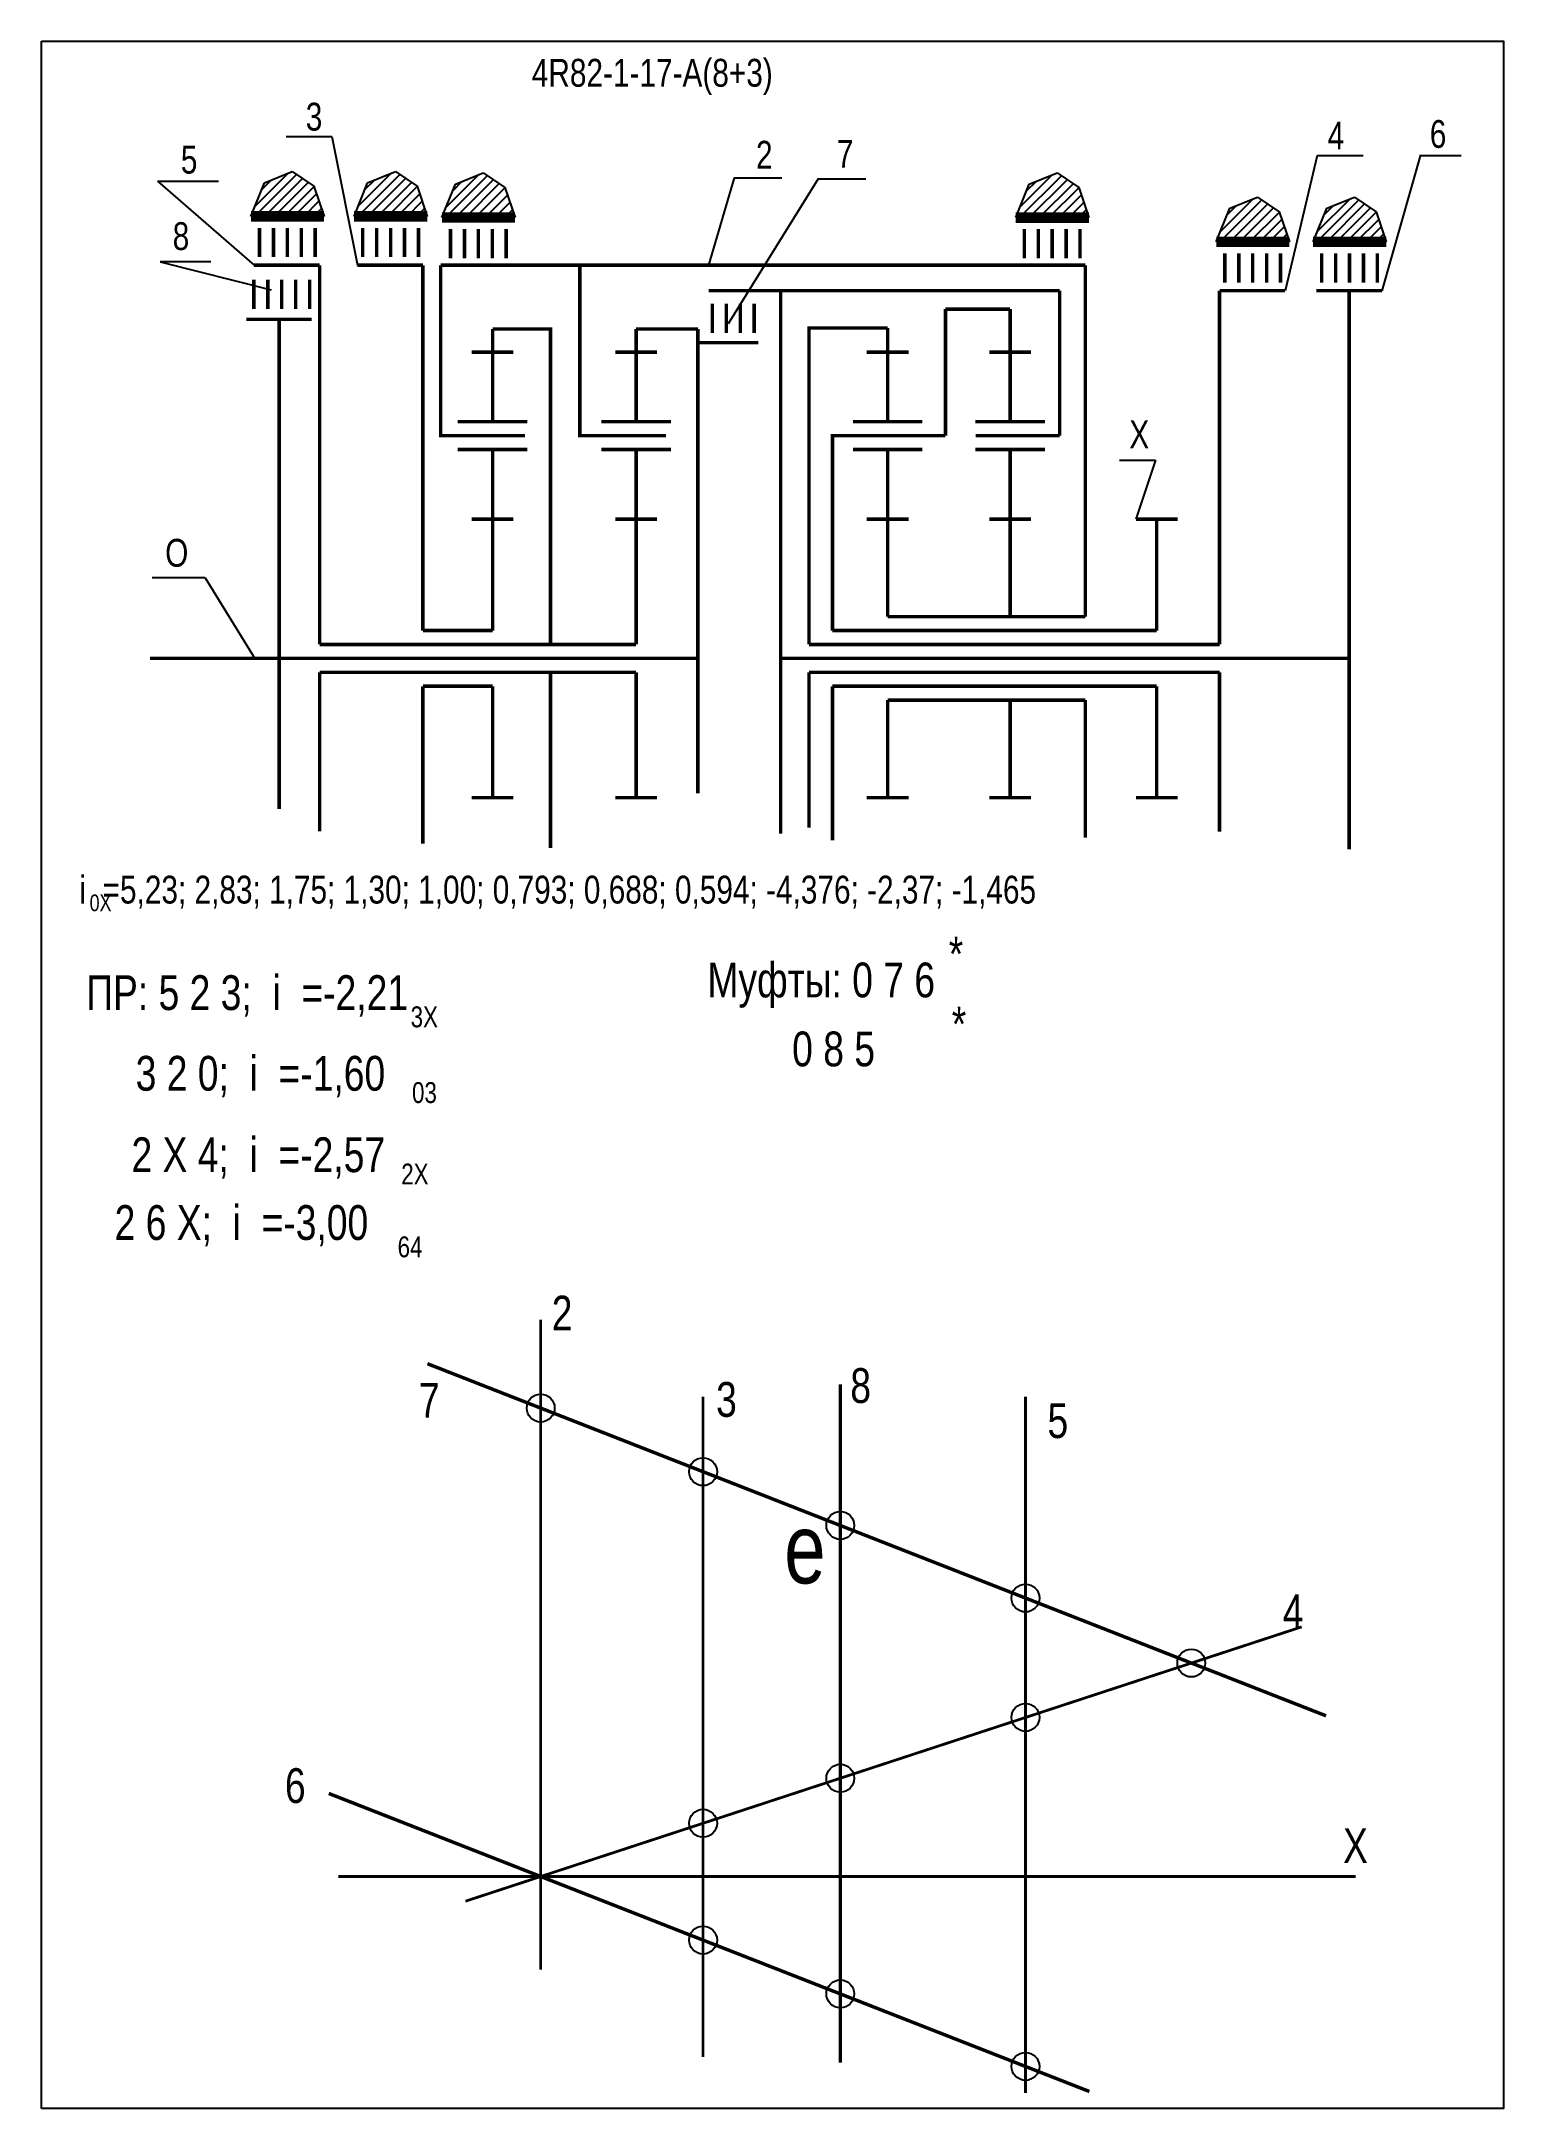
# Model space of a CAD drawing. Extents: x -352 to -142, y 153 to 450.
import ezdxf

# ---------------------------------------------------------------- set-up
doc = ezdxf.new("R2010")
doc.units = 0
doc.header["$LTSCALE"] = 15
doc.layers.get('0').update_dxf_attribs({"linetype": 'CONTINUOUS'})
doc.layers.add('DIM', color=92, linetype='CONTINUOUS')
doc.layers.add('MAIN', color=5, linetype='CONTINUOUS')
doc.styles.add('AMK', font='amk.shx', dxfattribs={"width": 0.8})

msp = doc.modelspace()

# ---------------------------------------------------------------- hatches: boundary and pattern name
at = {"layer": 'DIM'}
h = msp.add_hatch(dxfattribs=at)
h.set_pattern_fill('_USER', color=0, angle=45, style=0, pattern_type=0)
h.set_pattern_definition([(45, (-70.0962, -0.9755), (-0.7071068, 0.7071068), [])])
h.paths.add_polyline_path([(-320.39, 429.54), (-322.34, 424.72), (-311.84, 424.72), (-313.29, 429.05), (-316.4, 431.16)])
h = msp.add_hatch(dxfattribs=at)
h.set_pattern_fill('_USER', color=0, angle=45, style=0, pattern_type=0)
h.set_pattern_definition([(45, (-55.2742, -0.9755), (-0.7071068, 0.7071068), [])])
h.paths.add_polyline_path([(-305.57, 429.54), (-307.51, 424.72), (-297.02, 424.72), (-298.47, 429.05), (-301.58, 431.16)])
h = msp.add_hatch(dxfattribs=at)
h.set_pattern_fill('_USER', color=0, angle=45, style=0, pattern_type=0)
h.set_pattern_definition([(45, (-42.6628, -1.149), (-0.7071068, 0.7071068), [])])
h.paths.add_polyline_path([(-292.96, 429.37), (-294.9, 424.55), (-284.41, 424.55), (-285.86, 428.87), (-288.97, 430.99)])
h = msp.add_hatch(dxfattribs=at)
h.set_pattern_fill('_USER', color=0, angle=45, style=0, pattern_type=0)
h.set_pattern_definition([(45, (39.7455, -1.1564), (-0.7071068, 0.7071068), [])])
h.paths.add_polyline_path([(-210.55, 429.36), (-212.49, 424.54), (-202, 424.54), (-203.45, 428.86), (-206.56, 430.98)])
h = msp.add_hatch(dxfattribs=at)
h.set_pattern_fill('_USER', color=0, angle=45, style=0, pattern_type=0)
h.set_pattern_definition([(45, (68.541, -4.638), (-0.7071068, 0.7071068), [])])
h.paths.add_polyline_path([(-181.75, 425.88), (-183.7, 421.06), (-173.2, 421.06), (-174.65, 425.38), (-177.77, 427.5)])
h = msp.add_hatch(dxfattribs=at)
h.set_pattern_fill('_USER', color=0, angle=45, style=0, pattern_type=0)
h.set_pattern_definition([(45, (82.4518, -4.638), (-0.7071068, 0.7071068), [])])
h.paths.add_polyline_path([(-167.84, 425.88), (-169.79, 421.06), (-159.29, 421.06), (-160.74, 425.38), (-163.86, 427.5)])

# ---------------------------------------------------------------- linework, layer by layer
at = {"const_width": 0.4}
for points in [[(-280.72, 266.24), (-280.72, 172.82)], [(-257.4, 255.14), (-257.4, 160.27)], [(-211.1, 255.14), (-211.1, 155.11)], [(-291.52, 182.67), (-171.44, 222.08)]]:
    msp.add_lwpolyline(points, dxfattribs=at)
at = {"layer": 'DIM', "color": 0}
for p, q in [((-317.29, 436.19), (-310.72, 436.19)), ((-310.72, 436.19), (-307.05, 417.71)), ((-320.39, 429.54), (-316.4, 431.16)), ((-316.4, 431.16), (-313.29, 429.05)), ((-305.57, 429.54), (-301.58, 431.16)), ((-301.58, 431.16), (-298.47, 429.05)), ((-292.96, 429.37), (-288.97, 430.99)), ((-288.97, 430.99), (-285.86, 428.87)), ((-210.55, 429.36), (-206.56, 430.98)), ((-206.56, 430.98), (-203.45, 428.86)), ((-169.19, 433.45), (-173.82, 414.04)), ((-169.19, 433.45), (-162.62, 433.45)), ((-154.38, 433.57), (-159.91, 414.04)), ((-154.42, 433.45), (-148.51, 433.45)), ((-335.73, 429.76), (-327.01, 429.76)), ((-335.73, 429.76), (-321.87, 417.71)), ((-322.34, 424.72), (-320.39, 429.54)), ((-313.29, 429.05), (-311.84, 424.72)), ((-307.51, 424.72), (-305.57, 429.54)), ((-298.47, 429.05), (-297.02, 424.72)), ((-294.9, 424.55), (-292.96, 429.37)), ((-285.86, 428.87), (-284.41, 424.55)), ((-252.96, 430.28), (-256.64, 417.71)), ((-240.87, 430.13), (-253.78, 409.26)), ((-252.96, 430.28), (-246.11, 430.28)), ((-240.87, 430.13), (-234.01, 430.13)), ((-212.49, 424.54), (-210.55, 429.36)), ((-203.45, 428.86), (-202, 424.54)), ((-183.7, 421.06), (-181.75, 425.88)), ((-181.75, 425.88), (-177.77, 427.5)), ((-177.77, 427.5), (-174.65, 425.38)), ((-174.65, 425.38), (-173.2, 421.06)), ((-169.79, 421.06), (-167.84, 425.88)), ((-167.84, 425.88), (-163.86, 427.5)), ((-163.86, 427.5), (-160.74, 425.38)), ((-160.74, 425.38), (-159.29, 421.06)), ((-321.08, 424.53), (-314.17, 424.53)), ((-306.26, 424.53), (-299.35, 424.53)), ((-211.24, 424.35), (-204.33, 424.35)), ((-182.45, 420.87), (-175.53, 420.87)), ((-168.54, 420.87), (-161.62, 420.87)), ((-328.09, 418.18), (-335.35, 418.18)), ((-335.35, 418.18), (-319.42, 414.16)), ((-197.58, 389.68), (-192.44, 389.68)), ((-192.44, 389.68), (-195.25, 381.22)), ((-328.9, 372.77), (-336.51, 372.77)), ((-328.9, 372.77), (-321.77, 361.22))]:
    msp.add_line(p, q, dxfattribs=at)
for points, const_width in [([(-312.46, 417.71), (-312.46, 363.22)], 0.5), ([(-302.14, 417.71), (-297.64, 417.71)], 0.5), ([(-297.64, 417.71), (-297.64, 365.22)], 0.5), ([(-293.04, 393.22), (-295.09, 393.22), (-295.09, 417.71)], 0.5), ([(-295.09, 417.71), (-202.5, 417.71)], 0.5), ([(-271.81, 393.22), (-275.09, 393.22), (-275.09, 417.71)], 0.5), ([(-202.5, 417.71), (-202.5, 367.22)], 0.5), ([(-206.19, 414.04), (-256.58, 414.04)], 0.5), ([(-246.26, 414.04), (-246.26, 336.06)], 0.5), ([(-206.19, 393.22), (-206.19, 414.04)], 0.5), ([(-183.23, 363.22), (-183.23, 414.04)], 0.5), ([(-164.62, 414.04), (-164.62, 361.22)], 0.5), ([(-322.98, 409.92), (-313.59, 409.92)], 0.5), ([(-318.28, 409.92), (-318.28, 339.6)], 0.5), ([(-213.31, 411.39), (-222.59, 411.39)], 0.5), ([(-222.59, 411.39), (-222.59, 393.22)], 0.5), ([(-287.63, 408.53), (-279.32, 408.53), (-279.32, 363.22)], 0.5), ([(-267.02, 408.53), (-258.15, 408.53)], 0.5), ([(-258.15, 361.22), (-258.15, 408.53)], 0.5), ([(-230.89, 408.68), (-242.18, 408.68), (-242.18, 363.22)], 0.5), ([(-230.89, 405.22), (-230.89, 408.68)], 0.5), ([(-291.87, 393.22), (-293.04, 393.22)], 0.5), ([(-235.83, 393.22), (-238.82, 393.22), (-238.82, 365.22)], 0.5), ([(-208.39, 393.22), (-206.19, 393.22)], 0.5), ([(-297.64, 365.22), (-287.63, 365.22)], 0.5), ([(-238.82, 365.22), (-213.31, 365.22)], 0.5), ([(-230.89, 367.22), (-202.5, 367.22)], 0.5), ([(-221.19, 365.22), (-192.25, 365.22)], 0.5), ([(-312.46, 363.22), (-279.32, 363.22)], 0.5), ([(-285.17, 363.22), (-267.02, 363.22)], 0.5), ([(-183.23, 363.22), (-242.18, 363.22)], 0.5), ([(-336.84, 361.22), (-258.15, 361.22)], 0.5), ([(-312.46, 359.22), (-279.32, 359.22)], 0.5), ([(-312.46, 359.22), (-312.46, 336.37)], 0.5), ([(-285.17, 359.22), (-267.02, 359.22)], 0.5), ([(-279.32, 359.22), (-279.32, 333.98)], 0.5), ([(-258.15, 341.84), (-258.15, 361.22)], 0.5), ([(-246.26, 361.22), (-164.62, 361.22)], 0.5), ([(-183.23, 359.22), (-242.18, 359.22)], 0.5), ([(-242.18, 359.22), (-242.18, 336.88)], 0.5), ([(-224.59, 361.22), (-218.54, 361.22)], 0.5), ([(-183.23, 359.22), (-183.23, 336.33)], 0.5), ([(-164.62, 361.22), (-164.62, 333.78)], 0.5), ([(-297.64, 357.22), (-287.63, 357.22)], 0.5), ([(-297.64, 357.22), (-297.64, 334.58)], 0.5), ([(-238.82, 357.22), (-238.82, 335.09)], 0.5), ([(-238.82, 357.22), (-213.31, 357.22)], 0.5), ([(-221.19, 357.22), (-192.25, 357.22)], 0.5), ([(-230.89, 355.22), (-202.5, 355.22)], 0.5), ([(-202.5, 355.22), (-202.5, 335.48)], 0.5), ([(-167.93, 209.3), (-296.99, 259.89)], 0.5), ([(-237.7, 256.94), (-237.7, 159.48)], 0.5), ([(-201.92, 155.33), (-311.16, 198.15)], 0.5), ([(-309.78, 186.22), (-163.68, 186.22)], 0.4)]:
    msp.add_lwpolyline(points, dxfattribs=dict(at, const_width=const_width))
for centre in [(-280.72, 253.51), (-257.4, 244.37), (-237.7, 236.65), (-211.1, 226.22), (-187.29, 216.88), (-211.1, 209.07), (-237.7, 200.34), (-257.4, 193.87), (-257.4, 177.08), (-237.7, 169.36), (-211.1, 158.93)]:
    msp.add_circle(centre, 2, dxfattribs=at)
at = {"layer": 'MAIN'}
for points in [[(-352.43, 152.87), (-352.43, 449.87)], [(-352.43, 449.87), (-142.43, 449.87), (-142.43, 152.87), (-352.43, 152.87)]]:
    msp.add_lwpolyline(points, dxfattribs=at)
at = {"layer": 'MAIN', "color": 0}
for points, const_width in [([(-322.34, 424.72), (-311.84, 424.72)], 1.5), ([(-307.51, 424.72), (-297.02, 424.72)], 1.5), ([(-294.9, 424.55), (-284.41, 424.55)], 1.5), ([(-212.49, 424.54), (-202, 424.54)], 1.5), ([(-313.1, 423.07), (-313.1, 418.88)], 0.5), ([(-298.28, 423.07), (-298.28, 418.88)], 0.5), ([(-285.67, 422.9), (-285.67, 418.7)], 0.5), ([(-203.26, 422.89), (-203.26, 418.69)], 0.5), ([(-183.7, 421.06), (-173.2, 421.06)], 1.5), ([(-169.79, 421.06), (-159.29, 421.06)], 1.5), ([(-174.47, 419.41), (-174.47, 415.21)], 0.5), ([(-160.56, 419.41), (-160.56, 415.21)], 0.5), ([(-321.87, 417.71), (-312.46, 417.71)], 0.5), ([(-313.91, 415.62), (-313.91, 411.42)], 0.5), ([(-307.05, 417.71), (-297.64, 417.71)], 0.5), ([(-183.23, 414.04), (-173.82, 414.04)], 0.5), ([(-169.32, 414.04), (-159.91, 414.04)], 0.5), ([(-250.06, 412.17), (-250.06, 407.97)], 0.5), ([(-213.31, 395.22), (-213.31, 411.39)], 0.5), ([(-287.63, 405.22), (-287.63, 408.53)], 0.5), ([(-267.02, 405.22), (-267.02, 408.53)], 0.5), ([(-287.63, 405.22), (-290.63, 405.22)], 0.5), ([(-287.63, 395.22), (-287.63, 405.22)], 0.5), ([(-287.63, 405.22), (-284.63, 405.22)], 0.5), ([(-267.02, 405.22), (-270.02, 405.22)], 0.5), ([(-267.02, 395.22), (-267.02, 405.22)], 0.5), ([(-267.02, 405.22), (-264.02, 405.22)], 0.5), ([(-258.15, 406.59), (-249.48, 406.59)], 0.5), ([(-230.89, 405.22), (-233.89, 405.22)], 0.5), ([(-230.89, 395.22), (-230.89, 405.22)], 0.5), ([(-230.89, 405.22), (-227.89, 405.22)], 0.5), ([(-213.31, 405.22), (-216.31, 405.22)], 0.5), ([(-213.31, 405.22), (-210.31, 405.22)], 0.5), ([(-282.97, 393.22), (-291.87, 393.22)], 0.5), ([(-262.71, 393.22), (-271.81, 393.22)], 0.5), ([(-222.59, 393.22), (-238.82, 393.22)], 0.5), ([(-208.39, 393.22), (-218.25, 393.22)], 0.5), ([(-287.63, 391.22), (-292.63, 391.22)], 0.5), ([(-287.63, 381.22), (-287.63, 391.22), (-282.63, 391.22)], 0.5), ([(-267.02, 391.22), (-272.02, 391.22)], 0.5), ([(-267.02, 381.22), (-267.02, 391.22), (-262.02, 391.22)], 0.5), ([(-230.89, 391.22), (-235.89, 391.22)], 0.5), ([(-230.89, 381.22), (-230.89, 391.22), (-225.89, 391.22)], 0.5), ([(-213.31, 391.22), (-218.31, 391.22)], 0.5), ([(-213.31, 381.22), (-213.31, 391.22), (-208.31, 391.22)], 0.5), ([(-287.63, 381.22), (-290.63, 381.22)], 0.5), ([(-287.63, 365.22), (-287.63, 381.22)], 0.5), ([(-287.63, 381.22), (-284.63, 381.22)], 0.5), ([(-267.02, 381.22), (-270.02, 381.22)], 0.5), ([(-267.02, 363.22), (-267.02, 381.22)], 0.5), ([(-267.02, 381.22), (-264.02, 381.22)], 0.5), ([(-230.89, 381.22), (-233.89, 381.22)], 0.5), ([(-230.89, 367.22), (-230.89, 381.22)], 0.5), ([(-230.89, 381.22), (-227.89, 381.22)], 0.5), ([(-213.31, 381.22), (-216.31, 381.22)], 0.5), ([(-213.31, 367.22), (-213.31, 381.22)], 0.5), ([(-213.31, 381.22), (-210.31, 381.22)], 0.5), ([(-192.25, 381.22), (-195.25, 381.22)], 0.5), ([(-192.25, 365.22), (-192.25, 381.22)], 0.5), ([(-192.25, 381.22), (-189.25, 381.22)], 0.5), ([(-267.02, 359.22), (-267.02, 341.22)], 0.5), ([(-287.63, 357.22), (-287.63, 341.22)], 0.5), ([(-192.25, 357.22), (-192.25, 341.22)], 0.5), ([(-230.89, 355.22), (-230.89, 341.22)], 0.5), ([(-213.31, 355.22), (-213.31, 341.22)], 0.5), ([(-287.63, 341.22), (-290.63, 341.22)], 0.5), ([(-287.63, 341.22), (-284.63, 341.22)], 0.5), ([(-267.02, 341.22), (-270.02, 341.22)], 0.5), ([(-267.02, 341.22), (-264.02, 341.22)], 0.5), ([(-230.89, 341.22), (-233.89, 341.22)], 0.5), ([(-230.89, 341.22), (-227.89, 341.22)], 0.5), ([(-213.31, 341.22), (-216.31, 341.22)], 0.5), ([(-213.31, 341.22), (-210.31, 341.22)], 0.5), ([(-192.25, 341.22), (-195.25, 341.22)], 0.5), ([(-192.25, 341.22), (-189.25, 341.22)], 0.5)]:
    msp.add_lwpolyline(points, dxfattribs=dict(at, const_width=const_width))
for points in [[(-321.1, 423.07, 0.5, 0.5, 0), (-321.1, 418.88, 0.5, 0.5, 0)], [(-319.1, 423.07, 0.5, 0.5, 0), (-319.1, 418.88, 0.5, 0.5, 0)], [(-317.1, 423.07, 0.5, 0.5, 0), (-317.1, 418.88, 0.5, 0.5, 0)], [(-315.1, 423.07, 0.5, 0.5, 0), (-315.1, 418.88, 0.5, 0.5, 0)], [(-306.28, 423.07, 0.5, 0.5, 0), (-306.28, 418.88, 0.5, 0.5, 0)], [(-304.28, 423.07, 0.5, 0.5, 0), (-304.28, 418.88, 0.5, 0.5, 0)], [(-302.28, 423.07, 0.5, 0.5, 0), (-302.28, 418.88, 0.5, 0.5, 0)], [(-300.28, 423.07, 0.5, 0.5, 0), (-300.28, 418.88, 0.5, 0.5, 0)], [(-293.67, 422.9, 0.5, 0.5, 0), (-293.67, 418.7, 0.5, 0.5, 0)], [(-291.67, 422.9, 0.5, 0.5, 0), (-291.67, 418.7, 0.5, 0.5, 0)], [(-289.67, 422.9, 0.5, 0.5, 0), (-289.67, 418.7, 0.5, 0.5, 0)], [(-287.67, 422.9, 0.5, 0.5, 0), (-287.67, 418.7, 0.5, 0.5, 0)], [(-211.26, 422.89, 0.5, 0.5, 0), (-211.26, 418.69, 0.5, 0.5, 0)], [(-209.26, 422.89, 0.5, 0.5, 0), (-209.26, 418.69, 0.5, 0.5, 0)], [(-207.26, 422.89, 0.5, 0.5, 0), (-207.26, 418.69, 0.5, 0.5, 0)], [(-205.26, 422.89, 0.5, 0.5, 0), (-205.26, 418.69, 0.5, 0.5, 0)], [(-182.47, 419.41, 0.5, 0.5, 0), (-182.47, 415.21, 0.5, 0.5, 0)], [(-180.47, 419.41, 0.5, 0.5, 0), (-180.47, 415.21, 0.5, 0.5, 0)], [(-178.47, 419.41, 0.5, 0.5, 0), (-178.47, 415.21, 0.5, 0.5, 0)], [(-176.47, 419.41, 0.5, 0.5, 0), (-176.47, 415.21, 0.5, 0.5, 0)], [(-168.56, 419.41, 0.5, 0.5, 0), (-168.56, 415.21, 0.5, 0.5, 0)], [(-166.56, 419.41, 0.5, 0.5, 0), (-166.56, 415.21, 0.5, 0.5, 0)], [(-164.56, 419.41, 0.5, 0.5, 0), (-164.56, 415.21, 0.5, 0.5, 0)], [(-162.56, 419.41, 0.5, 0.5, 0), (-162.56, 415.21, 0.5, 0.5, 0)], [(-321.91, 415.62, 0.5, 0.5, 0), (-321.91, 411.42, 0.5, 0.5, 0)], [(-319.91, 415.62, 0.5, 0.5, 0), (-319.91, 411.42, 0.5, 0.5, 0)], [(-317.91, 415.62, 0.5, 0.5, 0), (-317.91, 411.42, 0.5, 0.5, 0)], [(-315.91, 415.62, 0.5, 0.5, 0), (-315.91, 411.42, 0.5, 0.5, 0)], [(-256.06, 412.17, 0.5, 0.5, 0), (-256.06, 407.97, 0.5, 0.5, 0)], [(-254.06, 412.17, 0.5, 0.5, 0), (-254.06, 407.97, 0.5, 0.5, 0)], [(-252.06, 412.17, 0.5, 0.5, 0), (-252.06, 407.97, 0.5, 0.5, 0)], [(-282.63, 395.22, 0.5, 0.5, 0), (-292.63, 395.22, 0.5, 0.5, 0)], [(-262.02, 395.22, 0.5, 0.5, 0), (-272.02, 395.22, 0.5, 0.5, 0)], [(-225.89, 395.22, 0.5, 0.5, 0), (-235.89, 395.22, 0.5, 0.5, 0)], [(-208.31, 395.22, 0.5, 0.5, 0), (-218.31, 395.22, 0.5, 0.5, 0)]]:
    msp.add_lwpolyline(points, format="xyseb", dxfattribs=at)

# ---------------------------------------------------------------- texts
at = {"layer": 'DIM', "color": 0, "style": 'AMK', "width": 0.8}
for s, height, p in [('4R82-1-17-A(8+3)', 4, (-282, 443.35)), ('3', 4, (-314.46, 437.04)), ('4', 4, (-167.71, 434.33)), ('6', 4, (-153.04, 434.56)), ('5', 4, (-332.4, 430.87)), ('2', 4, (-249.8, 431.57)), ('7', 4, (-238.2, 431.7)), ('8', 4, (-333.57, 419.88)), ('X', 4, (-196.19, 391.4)), ('O', 4, (-334.65, 374.39)), ('i  =5,23; 2,83; 1,75; 1,30; 1,00; 0,793; 0,688; 0,594; -4,376; -2,37; -1,465', 4, (-346.97, 326)), ('0X', 2.4, (-345.5, 324.9)), ('*', 5, (-222.12, 316.25)), (' ПР: 5 2 3;  i  =-2,21', 5, (-347.47, 310.7)), ('Муфты: 0 7 6', 5, (-256.78, 312.52)), ('3X', 3, (-299.4, 308.22)), ('*', 5, (-221.69, 306.18)), ('       0 8 5', 5, (-255.01, 302.61)), ('    3 2 0;  i  =-1,60', 5, (-344.83, 299.11)), ('03', 3, (-299.2, 297.34)), ('    2 X 4;  i  =-2,57', 5, (-345.43, 287.41)), ('2X', 3, (-300.75, 285.64)), ('     2 6 X;  i  =-3,00', 5, (-349.34, 277.67)), ('64', 3, (-301.27, 275.18)), ('2', 5, (-279.14, 264.66)), ('8', 5, (-236.26, 254.25)), ('7', 5, (-298.21, 252.12)), ('3', 5, (-255.53, 252.26)), ('5', 5, (-207.94, 249.21)), ('e', 10, (-245.75, 228.33)), ('4', 5, (-174.15, 221.76)), ('6', 5, (-317.45, 196.78)), ('X', 5, (-165.5, 188.14))]:
    msp.add_text(s, height=height, dxfattribs=at).set_placement(p)

doc.saveas('drawing.dxf')
